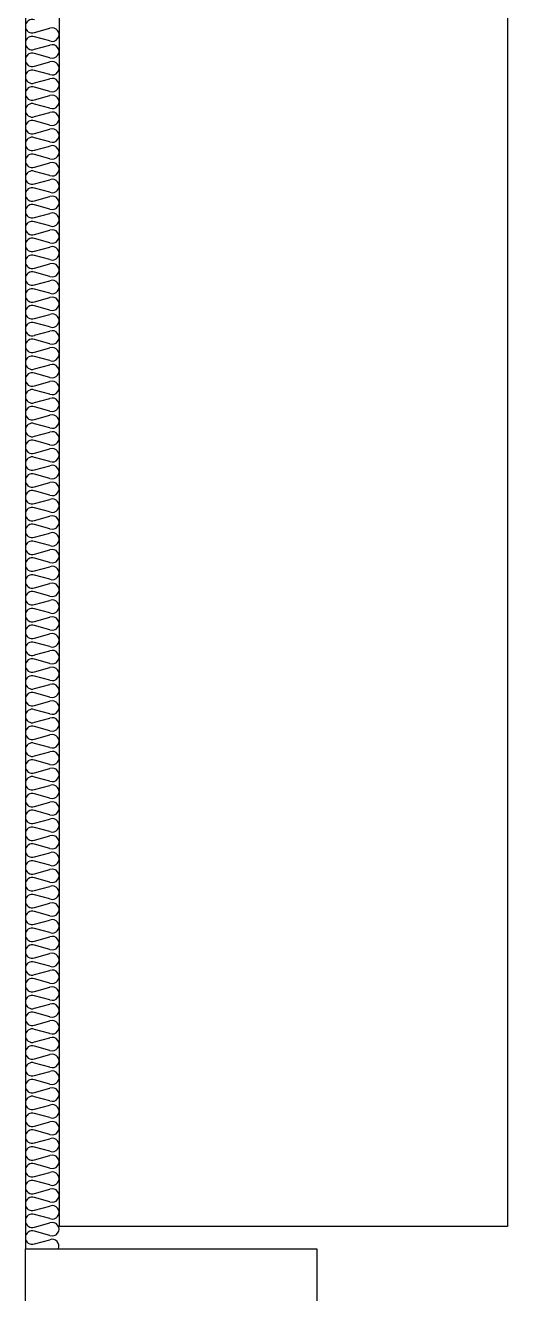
# Model space of a CAD drawing. Header units: millimetres. Extents: x 836 to 24182, y 1037 to 15910.
# Drawn here: x 23846 to 24169, y 8785 to 9633 of the extents above; entities that cross this region are included whole.
import ezdxf

# ---------------------------------------------------------------- set-up
doc = ezdxf.new("R2010")
doc.units = ezdxf.units.MM
for name, color, linetype in [('주동원본-1$0$A_INS', 8, 'Continuous'), ('주동원본-1$0$A_WIN', 126, 'Continuous'), ('주동원본-1$0$AS_CON', 10, 'Continuous')]:
    doc.layers.add(name, color=color, linetype=linetype)

msp = doc.modelspace()

# ---------------------------------------------------------------- linework, layer by layer
at = {"layer": '주동원본-1$0$A_INS', "ltscale": 0.5}
msp.add_line((23846.33, 10442.49), (23846.33, 8814.99), dxfattribs=at)
at = {"layer": '주동원본-1$0$A_INS', "ltscale": 0.7}
for p, q in [((23852.43, 9628.29), (23862.73, 9631.08)), ((23862.73, 9622.66), (23852.43, 9625.45)), ((23852.43, 9617.04), (23862.73, 9619.83)), ((23862.73, 9611.41), (23852.43, 9614.2)), ((23852.43, 9605.79), (23862.73, 9608.58)), ((23862.73, 9600.16), (23852.43, 9602.95)), ((23852.43, 9594.54), (23862.73, 9597.33)), ((23862.73, 9588.91), (23852.43, 9591.7)), ((23852.43, 9583.29), (23862.73, 9586.08)), ((23862.73, 9577.66), (23852.43, 9580.45)), ((23852.43, 9572.04), (23862.73, 9574.83)), ((23862.73, 9566.41), (23852.43, 9569.2)), ((23852.43, 9560.79), (23862.73, 9563.58)), ((23862.73, 9555.16), (23852.43, 9557.95)), ((23852.43, 9549.54), (23862.73, 9552.33)), ((23862.73, 9543.91), (23852.43, 9546.7)), ((23852.43, 9538.29), (23862.73, 9541.08)), ((23862.73, 9532.66), (23852.43, 9535.45)), ((23852.43, 9527.04), (23862.73, 9529.83)), ((23862.73, 9521.41), (23852.43, 9524.2)), ((23852.43, 9515.79), (23862.73, 9518.58)), ((23862.73, 9510.16), (23852.43, 9512.95)), ((23852.43, 9504.54), (23862.73, 9507.33)), ((23862.73, 9498.91), (23852.43, 9501.7)), ((23852.43, 9493.29), (23862.73, 9496.08)), ((23862.73, 9487.66), (23852.43, 9490.45)), ((23852.43, 9482.04), (23862.73, 9484.83)), ((23862.73, 9476.41), (23852.43, 9479.2)), ((23852.43, 9470.79), (23862.73, 9473.58)), ((23862.73, 9465.16), (23852.43, 9467.95)), ((23852.43, 9459.54), (23862.73, 9462.33)), ((23862.73, 9453.91), (23852.43, 9456.7)), ((23852.43, 9448.29), (23862.73, 9451.08)), ((23862.73, 9442.66), (23852.43, 9445.45)), ((23852.43, 9437.04), (23862.73, 9439.83)), ((23862.73, 9431.41), (23852.43, 9434.2)), ((23852.43, 9425.79), (23862.73, 9428.58)), ((23862.73, 9420.16), (23852.43, 9422.95)), ((23852.43, 9414.54), (23862.73, 9417.33)), ((23862.73, 9408.91), (23852.43, 9411.7)), ((23852.43, 9403.29), (23862.73, 9406.08)), ((23862.73, 9397.66), (23852.43, 9400.45)), ((23852.43, 9392.04), (23862.73, 9394.83)), ((23862.73, 9386.41), (23852.43, 9389.2)), ((23852.43, 9380.79), (23862.73, 9383.58)), ((23862.73, 9375.16), (23852.43, 9377.95)), ((23852.43, 9369.54), (23862.73, 9372.33)), ((23862.73, 9363.91), (23852.43, 9366.7)), ((23852.43, 9358.29), (23862.73, 9361.08)), ((23862.73, 9352.66), (23852.43, 9355.45)), ((23852.43, 9347.04), (23862.73, 9349.83)), ((23862.73, 9341.41), (23852.43, 9344.2)), ((23852.43, 9335.79), (23862.73, 9338.58)), ((23862.73, 9330.16), (23852.43, 9332.95)), ((23852.43, 9324.54), (23862.73, 9327.33)), ((23862.73, 9318.91), (23852.43, 9321.7)), ((23852.43, 9313.29), (23862.73, 9316.08)), ((23862.73, 9307.66), (23852.43, 9310.45)), ((23852.43, 9302.04), (23862.73, 9304.83)), ((23862.73, 9296.41), (23852.43, 9299.2)), ((23852.43, 9290.79), (23862.73, 9293.58)), ((23862.73, 9285.16), (23852.43, 9287.95)), ((23852.43, 9279.54), (23862.73, 9282.33)), ((23862.73, 9273.91), (23852.43, 9276.7)), ((23852.43, 9268.29), (23862.73, 9271.08)), ((23862.73, 9262.66), (23852.43, 9265.45)), ((23852.43, 9257.04), (23862.73, 9259.83)), ((23862.73, 9251.41), (23852.43, 9254.2)), ((23852.43, 9245.79), (23862.73, 9248.58)), ((23862.73, 9240.16), (23852.43, 9242.95)), ((23852.43, 9234.54), (23862.73, 9237.33)), ((23862.73, 9228.91), (23852.43, 9231.7)), ((23852.43, 9223.29), (23862.73, 9226.08)), ((23862.73, 9217.66), (23852.43, 9220.45)), ((23852.43, 9212.04), (23862.73, 9214.83)), ((23862.73, 9206.41), (23852.43, 9209.2)), ((23852.43, 9200.79), (23862.73, 9203.58)), ((23862.73, 9195.16), (23852.43, 9197.95)), ((23852.43, 9189.54), (23862.73, 9192.33)), ((23862.73, 9183.91), (23852.43, 9186.7)), ((23852.43, 9178.29), (23862.73, 9181.08)), ((23862.73, 9172.66), (23852.43, 9175.45)), ((23852.43, 9167.04), (23862.73, 9169.83)), ((23862.73, 9161.41), (23852.43, 9164.2)), ((23852.43, 9155.79), (23862.73, 9158.58)), ((23862.73, 9150.16), (23852.43, 9152.95)), ((23852.43, 9144.54), (23862.73, 9147.33)), ((23862.73, 9138.91), (23852.43, 9141.7)), ((23852.43, 9133.29), (23862.73, 9136.08)), ((23862.73, 9127.66), (23852.43, 9130.45)), ((23852.43, 9122.04), (23862.73, 9124.83)), ((23862.73, 9116.41), (23852.43, 9119.2)), ((23852.43, 9110.79), (23862.73, 9113.58)), ((23862.73, 9105.16), (23852.43, 9107.95)), ((23852.43, 9099.54), (23862.73, 9102.33)), ((23862.73, 9093.91), (23852.43, 9096.7)), ((23852.43, 9088.29), (23862.73, 9091.08)), ((23862.73, 9082.66), (23852.43, 9085.45)), ((23852.43, 9077.04), (23862.73, 9079.83)), ((23862.73, 9071.41), (23852.43, 9074.2)), ((23852.43, 9065.79), (23862.73, 9068.58)), ((23862.73, 9060.16), (23852.43, 9062.95)), ((23852.43, 9054.54), (23862.73, 9057.33)), ((23862.73, 9048.91), (23852.43, 9051.7)), ((23852.43, 9043.29), (23862.73, 9046.08)), ((23862.73, 9037.66), (23852.43, 9040.45)), ((23852.43, 9032.04), (23862.73, 9034.83)), ((23862.73, 9026.41), (23852.43, 9029.2)), ((23852.43, 9020.79), (23862.73, 9023.58)), ((23862.73, 9015.16), (23852.43, 9017.95)), ((23852.43, 9009.54), (23862.73, 9012.33)), ((23862.73, 9003.91), (23852.43, 9006.7)), ((23852.43, 8998.29), (23862.73, 9001.08)), ((23862.73, 8992.66), (23852.43, 8995.45)), ((23852.43, 8987.04), (23862.73, 8989.83)), ((23862.73, 8981.41), (23852.43, 8984.2)), ((23852.43, 8975.79), (23862.73, 8978.58)), ((23862.73, 8970.16), (23852.43, 8972.95)), ((23852.43, 8964.54), (23862.73, 8967.33)), ((23862.73, 8958.91), (23852.43, 8961.7)), ((23852.43, 8953.29), (23862.73, 8956.08)), ((23862.73, 8947.66), (23852.43, 8950.45)), ((23852.43, 8942.04), (23862.73, 8944.83)), ((23862.73, 8936.41), (23852.43, 8939.2)), ((23852.43, 8930.79), (23862.73, 8933.58)), ((23862.73, 8925.16), (23852.43, 8927.95)), ((23852.43, 8919.54), (23862.73, 8922.33)), ((23862.73, 8913.91), (23852.43, 8916.7)), ((23852.43, 8908.29), (23862.73, 8911.08)), ((23862.73, 8902.66), (23852.43, 8905.45)), ((23852.43, 8897.04), (23862.73, 8899.83)), ((23862.73, 8891.41), (23852.43, 8894.2)), ((23852.43, 8885.79), (23862.73, 8888.58)), ((23862.73, 8880.16), (23852.43, 8882.95)), ((23852.43, 8874.54), (23862.73, 8877.33)), ((23862.73, 8868.91), (23852.43, 8871.7)), ((23852.43, 8863.29), (23862.73, 8866.08)), ((23862.73, 8857.66), (23852.43, 8860.45)), ((23852.43, 8852.04), (23862.73, 8854.83)), ((23862.73, 8846.41), (23852.43, 8849.2)), ((23852.43, 8840.79), (23862.73, 8843.58)), ((23862.73, 8835.16), (23852.43, 8837.95)), ((23852.43, 8829.54), (23862.73, 8832.33)), ((23862.73, 8823.91), (23852.43, 8826.7)), ((23852.43, 8818.29), (23862.73, 8821.08))]:
    msp.add_line(p, q, dxfattribs=at)
for centre, start, end in [((23850.83, 9632.49), 69.22113, 179.99309), ((23850.83, 9632.49), 180.00691, 290.77887), ((23850.83, 9621.24), 69.22113, 179.99309), ((23864.33, 9626.87), 249.21422, 110.78578), ((23850.83, 9621.24), 180.00691, 290.77887), ((23864.33, 9615.62), 249.21422, 110.78578), ((23850.83, 9609.99), 69.22113, 179.99309), ((23850.83, 9609.99), 180.00691, 290.77887), ((23864.33, 9604.37), 249.21422, 110.78578), ((23850.83, 9598.74), 69.22113, 179.99309), ((23850.83, 9598.74), 180.00691, 290.77887), ((23850.83, 9587.49), 69.22113, 179.99309), ((23864.33, 9593.12), 249.21422, 110.78578), ((23850.83, 9587.49), 180.00691, 290.77887), ((23864.33, 9581.87), 249.21422, 110.78578), ((23850.83, 9576.24), 69.22113, 179.99309), ((23850.83, 9576.24), 180.00691, 290.77887), ((23864.33, 9570.62), 249.21422, 110.78578), ((23850.83, 9564.99), 69.22113, 179.99309), ((23850.83, 9564.99), 180.00691, 290.77887), ((23850.83, 9553.74), 69.22113, 179.99309), ((23864.33, 9559.37), 249.21422, 110.78578), ((23850.83, 9553.74), 180.00691, 290.77887), ((23864.33, 9548.12), 249.21422, 110.78578), ((23850.83, 9542.49), 69.22113, 179.99309), ((23850.83, 9542.49), 180.00691, 290.77887), ((23864.33, 9536.87), 249.21422, 110.78578), ((23850.83, 9531.24), 69.22113, 179.99309), ((23850.83, 9531.24), 180.00691, 290.77887), ((23850.83, 9519.99), 69.22113, 179.99309), ((23864.33, 9525.62), 249.21422, 110.78578), ((23850.83, 9519.99), 180.00691, 290.77887), ((23864.33, 9514.37), 249.21422, 110.78578), ((23850.83, 9508.74), 69.22113, 179.99309), ((23850.83, 9508.74), 180.00691, 290.77887), ((23864.33, 9503.12), 249.21422, 110.78578), ((23850.83, 9497.49), 69.22113, 179.99309), ((23850.83, 9497.49), 180.00691, 290.77887), ((23850.83, 9486.24), 69.22113, 179.99309), ((23864.33, 9491.87), 249.21422, 110.78578), ((23850.83, 9486.24), 180.00691, 290.77887), ((23864.33, 9480.62), 249.21422, 110.78578), ((23850.83, 9474.99), 69.22113, 179.99309), ((23850.83, 9474.99), 180.00691, 290.77887), ((23864.33, 9469.37), 249.21422, 110.78578), ((23850.83, 9463.74), 69.22113, 179.99309), ((23850.83, 9463.74), 180.00691, 290.77887), ((23850.83, 9452.49), 69.22113, 179.99309), ((23864.33, 9458.12), 249.21422, 110.78578), ((23850.83, 9452.49), 180.00691, 290.77887), ((23864.33, 9446.87), 249.21422, 110.78578), ((23850.83, 9441.24), 69.22113, 179.99309), ((23850.83, 9441.24), 180.00691, 290.77887), ((23864.33, 9435.62), 249.21422, 110.78578), ((23850.83, 9429.99), 69.22113, 179.99309), ((23850.83, 9429.99), 180.00691, 290.77887), ((23850.83, 9418.74), 69.22113, 179.99309), ((23864.33, 9424.37), 249.21422, 110.78578), ((23850.83, 9418.74), 180.00691, 290.77887), ((23864.33, 9413.12), 249.21422, 110.78578), ((23850.83, 9407.49), 69.22113, 179.99309), ((23850.83, 9407.49), 180.00691, 290.77887), ((23864.33, 9401.87), 249.21422, 110.78578), ((23850.83, 9396.24), 69.22113, 179.99309), ((23850.83, 9396.24), 180.00691, 290.77887), ((23850.83, 9384.99), 69.22113, 179.99309), ((23864.33, 9390.62), 249.21422, 110.78578), ((23850.83, 9384.99), 180.00691, 290.77887), ((23864.33, 9379.37), 249.21422, 110.78578), ((23850.83, 9373.74), 69.22113, 179.99309), ((23850.83, 9373.74), 180.00691, 290.77887), ((23864.33, 9368.12), 249.21422, 110.78578), ((23850.83, 9362.49), 69.22113, 179.99309), ((23850.83, 9362.49), 180.00691, 290.77887), ((23850.83, 9351.24), 69.22113, 179.99309), ((23864.33, 9356.87), 249.21422, 110.78578), ((23850.83, 9351.24), 180.00691, 290.77887), ((23864.33, 9345.62), 249.21422, 110.78578), ((23850.83, 9339.99), 69.22113, 179.99309), ((23850.83, 9339.99), 180.00691, 290.77887), ((23864.33, 9334.37), 249.21422, 110.78578), ((23850.83, 9328.74), 69.22113, 179.99309), ((23850.83, 9328.74), 180.00691, 290.77887), ((23850.83, 9317.49), 69.22113, 179.99309), ((23864.33, 9323.12), 249.21422, 110.78578), ((23850.83, 9317.49), 180.00691, 290.77887), ((23864.33, 9311.87), 249.21422, 110.78578), ((23850.83, 9306.24), 69.22113, 179.99309), ((23850.83, 9306.24), 180.00691, 290.77887), ((23864.33, 9300.62), 249.21422, 110.78578), ((23850.83, 9294.99), 69.22113, 179.99309), ((23850.83, 9294.99), 180.00691, 290.77887), ((23850.83, 9283.74), 69.22113, 179.99309), ((23864.33, 9289.37), 249.21422, 110.78578), ((23850.83, 9283.74), 180.00691, 290.77887), ((23864.33, 9278.12), 249.21422, 110.78578), ((23850.83, 9272.49), 69.22113, 179.99309), ((23850.83, 9272.49), 180.00691, 290.77887), ((23864.33, 9266.87), 249.21422, 110.78578), ((23850.83, 9261.24), 69.22113, 179.99309), ((23850.83, 9261.24), 180.00691, 290.77887), ((23850.83, 9249.99), 69.22113, 179.99309), ((23864.33, 9255.62), 249.21422, 110.78578), ((23850.83, 9249.99), 180.00691, 290.77887), ((23864.33, 9244.37), 249.21422, 110.78578), ((23850.83, 9238.74), 69.22113, 179.99309), ((23850.83, 9238.74), 180.00691, 290.77887), ((23864.33, 9233.12), 249.21422, 110.78578), ((23850.83, 9227.49), 69.22113, 179.99309), ((23850.83, 9227.49), 180.00691, 290.77887), ((23850.83, 9216.24), 69.22113, 179.99309), ((23864.33, 9221.87), 249.21422, 110.78578), ((23850.83, 9216.24), 180.00691, 290.77887), ((23864.33, 9210.62), 249.21422, 110.78578), ((23850.83, 9204.99), 69.22113, 179.99309), ((23850.83, 9204.99), 180.00691, 290.77887), ((23864.33, 9199.37), 249.21422, 110.78578), ((23850.83, 9193.74), 69.22113, 179.99309), ((23850.83, 9193.74), 180.00691, 290.77887), ((23850.83, 9182.49), 69.22113, 179.99309), ((23864.33, 9188.12), 249.21422, 110.78578), ((23850.83, 9182.49), 180.00691, 290.77887), ((23864.33, 9176.87), 249.21422, 110.78578), ((23850.83, 9171.24), 69.22113, 179.99309), ((23850.83, 9171.24), 180.00691, 290.77887), ((23864.33, 9165.62), 249.21422, 110.78578), ((23850.83, 9159.99), 69.22113, 179.99309), ((23850.83, 9159.99), 180.00691, 290.77887), ((23850.83, 9148.74), 69.22113, 179.99309), ((23864.33, 9154.37), 249.21422, 110.78578), ((23850.83, 9148.74), 180.00691, 290.77887), ((23864.33, 9143.12), 249.21422, 110.78578), ((23850.83, 9137.49), 69.22113, 179.99309), ((23850.83, 9137.49), 180.00691, 290.77887), ((23864.33, 9131.87), 249.21422, 110.78578), ((23850.83, 9126.24), 69.22113, 179.99309), ((23850.83, 9126.24), 180.00691, 290.77887), ((23850.83, 9114.99), 69.22113, 179.99309), ((23864.33, 9120.62), 249.21422, 110.78578), ((23850.83, 9114.99), 180.00691, 290.77887), ((23850.83, 9103.74), 69.22113, 179.99309), ((23864.33, 9109.37), 249.21422, 110.78578), ((23850.83, 9103.74), 180.00691, 290.77887), ((23864.33, 9098.12), 249.21422, 110.78578), ((23850.83, 9092.49), 69.22113, 179.99309), ((23850.83, 9092.49), 180.00691, 290.77887), ((23864.33, 9086.87), 249.21422, 110.78578), ((23850.83, 9081.24), 69.22113, 179.99309), ((23850.83, 9081.24), 180.00691, 290.77887), ((23850.83, 9069.99), 69.22113, 179.99309), ((23864.33, 9075.62), 249.21422, 110.78578), ((23850.83, 9069.99), 180.00691, 290.77887), ((23864.33, 9064.37), 249.21422, 110.78578), ((23850.83, 9058.74), 69.22113, 179.99309), ((23850.83, 9058.74), 180.00691, 290.77887), ((23864.33, 9053.12), 249.21422, 110.78578), ((23850.83, 9047.49), 69.22113, 179.99309), ((23850.83, 9047.49), 180.00691, 290.77887), ((23850.83, 9036.24), 69.22113, 179.99309), ((23864.33, 9041.87), 249.21422, 110.78578), ((23850.83, 9036.24), 180.00691, 290.77887), ((23864.33, 9030.62), 249.21422, 110.78578), ((23850.83, 9024.99), 69.22113, 179.99309), ((23850.83, 9024.99), 180.00691, 290.77887), ((23864.33, 9019.37), 249.21422, 110.78578), ((23850.83, 9013.74), 69.22113, 179.99309), ((23850.83, 9013.74), 180.00691, 290.77887), ((23850.83, 9002.49), 69.22113, 179.99309), ((23864.33, 9008.12), 249.21422, 110.78578), ((23850.83, 9002.49), 180.00691, 290.77887), ((23864.33, 8996.87), 249.21422, 110.78578), ((23850.83, 8991.24), 69.22113, 179.99309), ((23850.83, 8991.24), 180.00691, 290.77887), ((23864.33, 8985.62), 249.21422, 110.78578), ((23850.83, 8979.99), 69.22113, 179.99309), ((23850.83, 8979.99), 180.00691, 290.77887), ((23850.83, 8968.74), 69.22113, 179.99309), ((23864.33, 8974.37), 249.21422, 110.78578), ((23850.83, 8968.74), 180.00691, 290.77887), ((23864.33, 8963.12), 249.21422, 110.78578), ((23850.83, 8957.49), 69.22113, 179.99309), ((23850.83, 8957.49), 180.00691, 290.77887), ((23864.33, 8951.87), 249.21422, 110.78578), ((23850.83, 8946.24), 69.22113, 179.99309), ((23850.83, 8946.24), 180.00691, 290.77887), ((23850.83, 8934.99), 69.22113, 179.99309), ((23864.33, 8940.62), 249.21422, 110.78578), ((23850.83, 8934.99), 180.00691, 290.77887), ((23864.33, 8929.37), 249.21422, 110.78578), ((23850.83, 8923.74), 69.22113, 179.99309), ((23850.83, 8923.74), 180.00691, 290.77887), ((23864.33, 8918.12), 249.21422, 110.78578), ((23850.83, 8912.49), 69.22113, 179.99309), ((23850.83, 8912.49), 180.00691, 290.77887), ((23850.83, 8901.24), 69.22113, 179.99309), ((23864.33, 8906.87), 249.21422, 110.78578), ((23850.83, 8901.24), 180.00691, 290.77887), ((23864.33, 8895.62), 249.21422, 110.78578), ((23850.83, 8889.99), 69.22113, 179.99309), ((23850.83, 8889.99), 180.00691, 290.77887), ((23864.33, 8884.37), 249.21422, 110.78578), ((23850.83, 8878.74), 69.22113, 179.99309), ((23850.83, 8878.74), 180.00691, 290.77887), ((23850.83, 8867.49), 69.22113, 179.99309), ((23864.33, 8873.12), 249.21422, 110.78578), ((23850.83, 8867.49), 180.00691, 290.77887), ((23864.33, 8861.87), 249.21422, 110.78578), ((23850.83, 8856.24), 69.22113, 179.99309), ((23850.83, 8856.24), 180.00691, 290.77887), ((23864.33, 8850.62), 249.21422, 110.78578), ((23850.83, 8844.99), 69.22113, 179.99309), ((23850.83, 8844.99), 180.00691, 290.77887), ((23850.83, 8833.74), 69.22113, 179.99309), ((23864.33, 8839.37), 249.21422, 110.78578), ((23850.83, 8833.74), 180.00691, 290.77887), ((23864.33, 8828.12), 249.21422, 110.78578), ((23850.83, 8822.49), 69.22113, 179.99309), ((23850.83, 8822.49), 180.00691, 290.77887), ((23864.33, 8816.87), 335.3781, 110.78578)]:
    msp.add_arc(centre, 4.5, start, end, dxfattribs=at)
at = {"layer": '주동원본-1$0$A_WIN'}
msp.add_lwpolyline([(24041.33, 8814.99), (24041.33, 8754.99), (23846.33, 8754.99), (23846.33, 8814.99)], close=True, dxfattribs=at)
at = {"layer": '주동원본-1$0$AS_CON', "ltscale": 0.5}
for p, q in [((24168.83, 11034.99), (24168.83, 8829.99)), ((23868.83, 10464.99), (23868.83, 8829.99)), ((24168.83, 8829.99), (23868.83, 8829.99))]:
    msp.add_line(p, q, dxfattribs=at)

doc.saveas('drawing.dxf')
